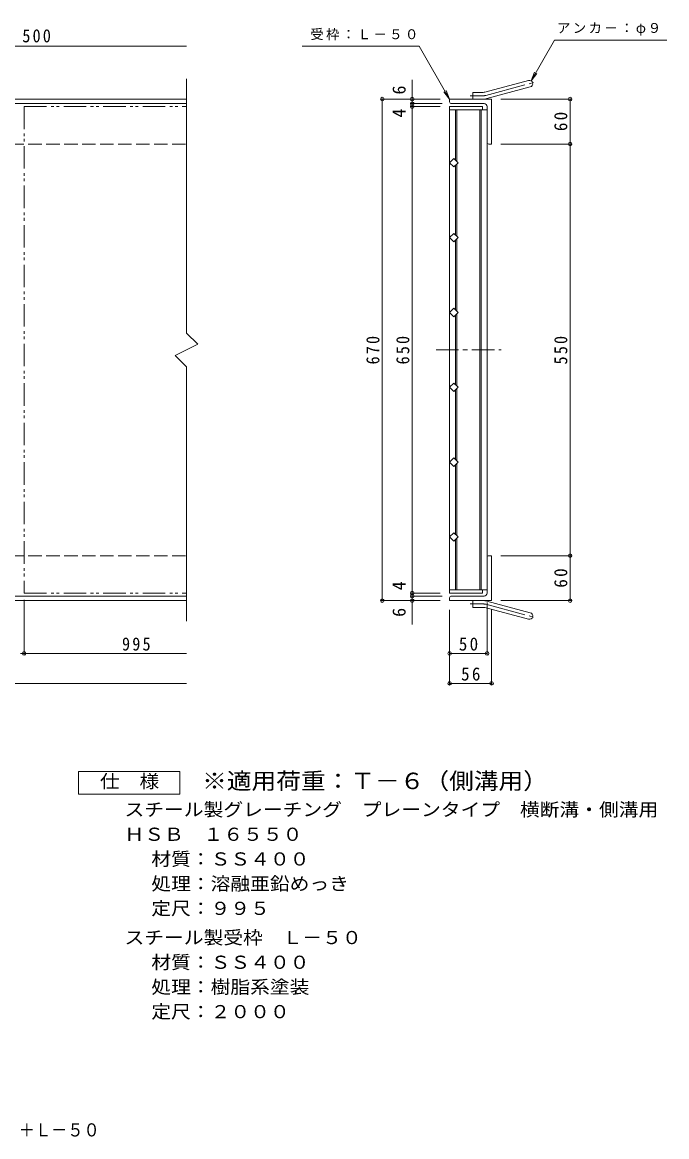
# Model space of a CAD drawing. Units: millimetres, scale not verified. Extents: x -915 to 993, y -824 to 784.
# Drawn here: x 132 to 993, y -824 to 665 of the extents above; entities that cross this region are included whole.
import ezdxf
from ezdxf.enums import TextEntityAlignment as Align

# ---------------------------------------------------------------- set-up
doc = ezdxf.new("R2010")
doc.units = ezdxf.units.MM
doc.header["$LTSCALE"] = 6
doc.header["$PDMODE"] = 32
doc.header["$PDSIZE"] = 4.8
for name, pattern in [('CHAIN1', [8, 5, -1, 1, -1]), ('CHAIN2', [12, 9, -1, 1, -1]), ('DASHED3', [4, 3, -1]), ('DOUBLE_CHAIN1', [8.8, 5, -1, 0.6, -0.6, 0.6, -1])]:
    doc.linetypes.add(name, pattern=pattern)
for name, color, linetype, lineweight in [('B-1_ピット', 2, 'Continuous', 9), ('B-2_蓋', 3, 'Continuous', 9), ('B-4_寸法', 7, 'Continuous', 9), ('F-4_F-4ﾚｲﾔ', 2, 'Continuous', 9)]:
    doc.layers.add(name, color=color, linetype=linetype, lineweight=lineweight)
doc.layers.add('F-F_F-Fﾚｲﾔ', color=2, linetype='Continuous')
doc.styles.add('ＭＳ ゴシック', font='')
doc.styles.get('ＭＳ ゴシック').set_extended_font_data('MS Gothic')

msp = doc.modelspace()

# ---------------------------------------------------------------- linework, layer by layer
at = {"layer": 'B-1_ピット'}
for p, q in [((750.118, 571.358), (808.308, 586.95)), ((733.973, 562.051), (733.973, 571.051)), ((747.788, 571.051), (733.973, 571.051)), ((752.447, 562.665), (810.638, 578.257)), ((351.48, 562.051), (-867.883, 562.051)), ((351.48, 556.051), (-867.883, 556.051)), ((702.973, 558.551), (702.973, 562.051)), ((758.973, 562.051), (702.973, 562.051)), ((748.973, 556.051), (705.473, 556.051)), ((752.973, 552.051), (752.973, 504.551)), ((758.973, 502.051), (758.973, 562.051)), ((755.473, 502.051), (758.973, 502.051)), ((752.973, -97.949), (752.973, -50.449)), ((755.473, -47.949), (758.973, -47.949)), ((758.973, -107.949), (758.973, -47.949)), ((351.48, -101.949), (-867.883, -101.949)), ((748.973, -101.949), (705.473, -101.949)), ((351.48, -107.949), (-867.883, -107.949)), ((702.973, -104.449), (702.973, -107.949)), ((758.973, -107.949), (702.973, -107.949)), ((733.973, -107.949), (733.973, -116.949)), ((747.788, -116.949), (733.973, -116.949)), ((750.118, -117.255), (808.308, -132.848)), ((752.447, -108.562), (810.638, -124.154))]:
    msp.add_line(p, q, dxfattribs=at)
at = {"layer": 'B-1_ピット', "linetype": 'CHAIN2'}
for p, q in [((751.282, 567.011), (816.449, 584.473)), ((747.788, 566.551), (730.168, 566.551)), ((747.788, -112.449), (730.168, -112.449)), ((751.282, -112.909), (816.449, -130.37))]:
    msp.add_line(p, q, dxfattribs=at)
at = {"layer": 'B-1_ピット', "linetype": 'DASHED3'}
for p, q in [((-867.883, 502.052), (351.48, 502.052)), ((-867.883, -47.95), (351.48, -47.95))]:
    msp.add_line(p, q, dxfattribs=at)
at = {"layer": 'B-1_ピット'}
for centre, radius, start, end in [((809.473, 582.603), 4.5, 285.00014, 104.99991), ((747.788, 580.051), 9, 270, 285.00002), ((705.473, 558.551), 2.5, 180, 270), ((747.788, 580.051), 18, 270, 285), ((748.973, 552.051), 4, 0, 90), ((755.473, 504.551), 2.5, 180, 270), ((755.473, -50.449), 2.5, 90, 180), ((705.473, -104.449), 2.5, 90, 180), ((748.973, -97.949), 4, 270, 0), ((747.788, -125.949), 18, 75, 90), ((747.788, -125.949), 9, 74.99998, 90), ((809.473, -128.501), 4.5, 255.00009, 74.99986)]:
    msp.add_arc(centre, radius, start, end, dxfattribs=at)
at = {"layer": 'B-1_ピット', "linetype": 'CHAIN2'}
for centre, start, end in [((747.788, 580.051), 270, 284.99995), ((747.788, -125.949), 75.00005, 90)]:
    msp.add_arc(centre, 13.5, start, end, dxfattribs=at)
at = {"layer": 'B-2_蓋'}
for p, q in [((351.48, 249.551), (351.48, 589.307)), ((702.973, 552.051), (746.973, 552.051)), ((702.973, -97.949), (702.973, 552.051)), ((746.973, 552.051), (746.973, 547.551)), ((702.973, 547.551), (752.973, 547.551)), ((710.973, 547.551), (710.973, 480.365)), ((712.473, 547.551), (712.473, 478.865)), ((743.473, 547.551), (743.473, -93.449)), ((744.973, 547.551), (744.973, -93.449)), ((752.973, 547.551), (752.973, -93.449)), ((710.973, 473.738), (710.973, 380.365)), ((712.473, 475.237), (712.473, 378.865)), ((710.973, 373.737), (710.973, 280.365)), ((712.473, 375.237), (712.473, 278.865)), ((710.973, 273.737), (710.973, 180.365)), ((712.473, 275.237), (712.473, 178.865)), ((351.48, -135.205), (351.48, 204.551)), ((710.973, 173.737), (710.973, 80.365)), ((712.473, 175.237), (712.473, 78.865)), ((712.473, 75.237), (712.473, -21.135)), ((710.973, 73.737), (710.973, -19.635)), ((710.973, -93.449), (710.973, -26.263)), ((712.473, -93.449), (712.473, -24.763)), ((702.973, -93.449), (752.973, -93.449)), ((702.973, -97.949), (746.973, -97.949)), ((746.973, -97.949), (746.973, -93.449))]:
    msp.add_line(p, q, dxfattribs=at)
at = {"layer": 'B-2_蓋', "linetype": 'DOUBLE_CHAIN1'}
for p, q in [((134.617, 552.051), (134.617, -97.949)), ((134.617, 552.051), (351.48, 552.051)), ((134.617, -97.949), (351.48, -97.949))]:
    msp.add_line(p, q, dxfattribs=at)
at = {"layer": 'B-2_蓋', "linetype": 'CHAIN1'}
msp.add_line((684.731, 227.051), (771.827, 227.051), dxfattribs=at)
at = {"layer": 'B-2_蓋'}
for points in [[(714.287, 477.051), (708.63, 471.394), (702.973, 477.051), (708.63, 482.708)], [(714.287, 377.051), (708.63, 371.394), (702.973, 377.051), (708.63, 382.708)], [(714.287, 277.051), (708.63, 271.394), (702.973, 277.051), (708.63, 282.708)], [(714.287, 177.051), (708.63, 171.394), (702.973, 177.051), (708.63, 182.708)], [(714.287, 77.051), (708.63, 71.394), (702.973, 77.051), (708.63, 82.708)], [(714.287, -22.949), (708.63, -17.292), (702.973, -22.949), (708.63, -28.606)]]:
    msp.add_lwpolyline(points, close=True, dxfattribs=at)
msp.add_lwpolyline([(351.48, 204.551), (336.48, 219.551), (366.48, 234.551), (351.48, 249.551)], dxfattribs=at)
at = {"layer": 'B-4_寸法'}
for p, q in [((-867.883, 632.651), (351.48, 632.651)), ((505.913, 632.651), (662.212, 632.651)), ((702.973, 562.051), (662.212, 632.651)), ((811.723, 586.501), (816.507, 598.049)), ((811.723, 586.501), (819.333, 596.417)), ((652.973, -139.774), (652.973, 587.842)), ((702.973, 562.051), (695.363, 571.968)), ((702.973, 562.051), (698.189, 573.6)), ((690.473, 562.051), (611.473, 562.051)), ((612.973, -107.949), (612.973, 562.051)), ((692.973, 556.051), (651.473, 556.051)), ((690.473, 552.051), (651.473, 552.051)), ((771.473, 562.051), (865.473, 562.051)), ((863.973, -107.949), (863.973, 562.051)), ((771.473, 502.051), (865.473, 502.051)), ((771.473, -47.949), (865.473, -47.949)), ((690.473, -97.949), (651.473, -97.949)), ((692.973, -101.949), (651.473, -101.949)), ((134.617, -106.949), (134.617, -180.349)), ((690.473, -107.949), (611.473, -107.949)), ((752.973, -110.449), (752.973, -180.049)), ((771.473, -107.949), (865.473, -107.949)), ((702.973, -120.449), (702.973, -220.049)), ((758.973, -120.449), (758.973, -220.049)), ((129.618, -178.549), (134.617, -178.549)), ((134.617, -178.549), (351.48, -178.549)), ((702.973, -178.549), (752.973, -178.549)), ((-867.883, -218.549), (351.48, -218.549)), ((702.973, -218.549), (758.973, -218.549))]:
    msp.add_line(p, q, dxfattribs=at)
msp.add_lwpolyline([(811.723, 586.501), (843.011, 640.692), (992.893, 640.692)], dxfattribs=at)
for p in [(612.973, 562.051), (652.973, 562.051), (652.973, 556.051), (652.973, 552.051), (863.973, 562.051), (863.973, 502.051), (863.973, -47.949), (652.973, -97.949), (652.973, -101.949), (612.973, -107.949), (652.973, -107.949), (863.973, -107.949), (134.617, -178.549), (702.973, -178.549), (752.973, -178.549), (702.973, -218.549), (758.973, -218.549)]:
    msp.add_point(p, dxfattribs=at)
at = {"layer": 'F-4_F-4ﾚｲﾔ'}
msp.add_lwpolyline([(207.351, -366.432), (207.351, -336.433), (342.351, -336.433), (342.351, -366.432)], close=True, dxfattribs=at)

# ---------------------------------------------------------------- texts
at = {"layer": 'B-4_寸法', "color": 2, "style": 'ＭＳ ゴシック'}
for s, p in [('6', (649.373, 568.187)), ('4', (649.373, 537.333)), ('4', (649.373, -94.223)), ('6', (649.373, -129.659))]:
    msp.add_text(s, height=17.6, rotation=90, dxfattribs=at).set_placement(p, align=Align.BOTTOM_LEFT)
at = {"layer": 'B-4_寸法', "color": 2, "char_height": 17.6, "attachment_point": 7, "style": 'ＭＳ ゴシック'}
for s, insert in [('\\T1.27;\\W0.9;500', (132.14, 637.651)), ('\\T1.27;\\W0.9;995', (265.332, -174.949)), ('\\T1.27;\\W0.95;50', (715.223, -174.949)), ('\\T1.27;\\W0.95;56', (718.223, -214.949))]:
    msp.add_mtext(s, dxfattribs=dict(at, insert=insert))
at = {"layer": 'B-4_寸法', "char_height": 13.2, "attachment_point": 7, "style": 'ＭＳ ゴシック'}
for s, insert in [('\\T1.17;受枠：Ｌ－５０', (516.807, 640.692)), ('\\T1.17;アンカ－：φ９', (846.295, 646.934))]:
    msp.add_mtext(s, dxfattribs=dict(at, insert=insert))
at = {"layer": 'B-4_寸法', "color": 2, "char_height": 17.6, "attachment_point": 7, "rotation": 90, "style": 'ＭＳ ゴシック'}
for s, insert in [('\\T1.27;\\W0.95;60', (860.373, 519.301)), ('\\T1.27;\\W0.9;670', (609.373, 207.551)), ('\\T1.27;\\W0.9;650', (649.373, 207.551)), ('\\T1.27;\\W0.9;550', (860.373, 207.551)), ('\\T1.27;\\W0.95;60', (860.373, -90.699))]:
    msp.add_mtext(s, dxfattribs=dict(at, insert=insert))
at = {"layer": 'F-4_F-4ﾚｲﾔ', "style": 'ＭＳ ゴシック', "width": 1.1}
for s, p in [('仕\u3000様', (235.851, -363.433)), ('スチール製グレーチング\u3000プレーンタイプ\u3000横断溝・側溝用', (268.605, -401.185)), ('ＨＳＢ\u3000１６５５０', (268.605, -434.185)), ('材質：ＳＳ４００', (304.432, -467.185)), ('処理：溶融亜鉛めっき', (304.432, -500.185)), ('定尺：９９５', (304.432, -533.185)), ('スチール製受枠\u3000Ｌ－５０', (268.605, -572.185)), ('材質：ＳＳ４００', (304.433, -605.185)), ('処理：樹脂系塗装', (304.433, -638.185)), ('定尺：２０００', (304.433, -671.185))]:
    msp.add_text(s, height=17.6, dxfattribs=at).set_placement(p, align=Align.BOTTOM_LEFT)
at = {"layer": 'F-4_F-4ﾚｲﾔ', "color": 3, "style": 'ＭＳ ゴシック', "width": 1.1}
msp.add_text('※適用荷重：Ｔ－６（側溝用）', height=21.99, dxfattribs=at).set_placement((372.351, -366.432), align=Align.BOTTOM_LEFT)
at = {"layer": 'F-F_F-Fﾚｲﾔ', "style": 'ＭＳ ゴシック', "width": 0.9}
msp.add_text('ＨＳＢ\u3000１６５５０＋Ｌ－５０', height=17.6, dxfattribs=at).set_placement((-66.949, -829.167), align=Align.BOTTOM_LEFT)

doc.saveas('drawing.dxf')
